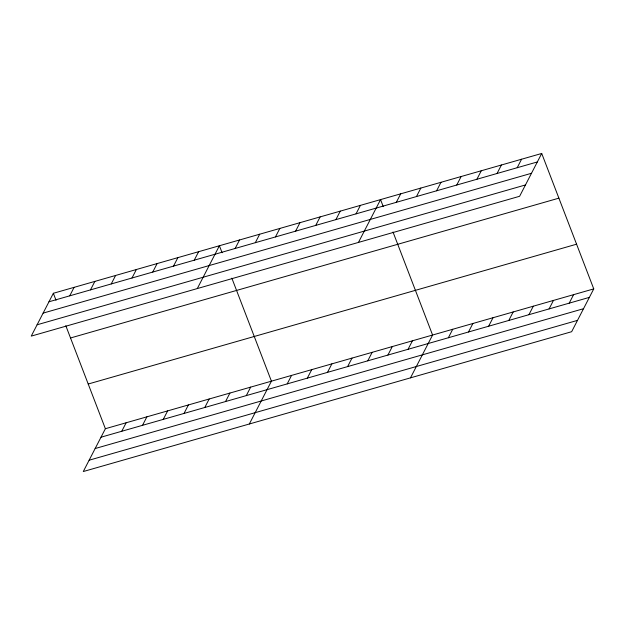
<?xml version="1.0" encoding="UTF-8"?>
<svg xmlns="http://www.w3.org/2000/svg" width="625" height="625" viewBox="0 0 625 625"><rect width="100%" height="100%" fill="white"/><g stroke="black" fill="none" stroke-linecap="round" stroke-linejoin="round"><path stroke-width="0.94" d="M541.719 153.461L53.352 293.289L31.25 336.109L519.617 196.281L541.719 153.461L593.75 288.891L571.648 331.711L83.281 471.539L105.383 428.719L593.75 288.891M69.727 295.836L74.109 287.344M90.484 289.891L94.867 281.398M111.234 283.945L115.617 275.461M131.992 278.008L136.375 269.516M152.75 272.062L157.133 263.57M173.5 266.117L177.883 257.633M194.258 260.18L198.641 251.688M121.758 431.266L126.141 422.773M197.297 288.57L219.398 245.742L222.094 252.758M142.516 425.32L146.898 416.828M235.156 248.469L239.539 239.977M163.266 419.375L167.648 410.891M255.305 242.703L259.688 234.211M184.023 413.438L188.406 404.945M275.453 236.93L279.836 228.445M295.594 231.164L299.977 222.672M204.781 407.492L209.164 399M315.742 225.398L320.125 216.906M225.539 401.547L229.922 393.062M335.883 219.633L340.266 211.141M246.289 395.609L250.672 387.117M356.031 213.859L360.414 205.367M249.328 424L271.43 381.172L231.852 278.172M358.453 242.43L380.555 199.602L383.25 206.617M287.195 383.898L291.57 375.406M396.32 202.328L400.703 193.836M307.336 378.133L311.719 369.641M416.469 196.555L420.844 188.07M327.484 372.359L331.867 363.875M436.609 190.789L440.992 182.297M347.625 366.594L352.008 358.102M456.758 185.023L461.141 176.531M367.773 360.828L372.156 352.336M476.898 179.258L481.281 170.766M387.914 355.062L392.297 346.57M497.047 173.484L501.43 165M408.063 349.289L412.445 340.797M517.188 167.719L521.57 159.227M410.484 377.859L432.586 335.031L393.016 232.023M448.352 337.758L452.734 329.266M468.5 331.984L472.883 323.5M488.641 326.219L493.023 317.727M508.789 320.453L513.172 311.961M528.93 314.688L533.312 306.195M549.078 308.914L553.461 300.43M569.219 303.148L573.602 294.656M48.969 301.773L537.336 161.953M43.125 313.109L531.484 173.281M37.102 324.781L525.461 184.953M70.523 337.977L558.891 198.156M88.211 384.023L576.578 244.195M101 437.203L589.367 297.383M95.156 448.539L583.523 308.711M89.133 460.211L577.492 320.383M53.352 293.289L56.047 300.297M65.812 325.711L105.383 428.719"/></g></svg>
